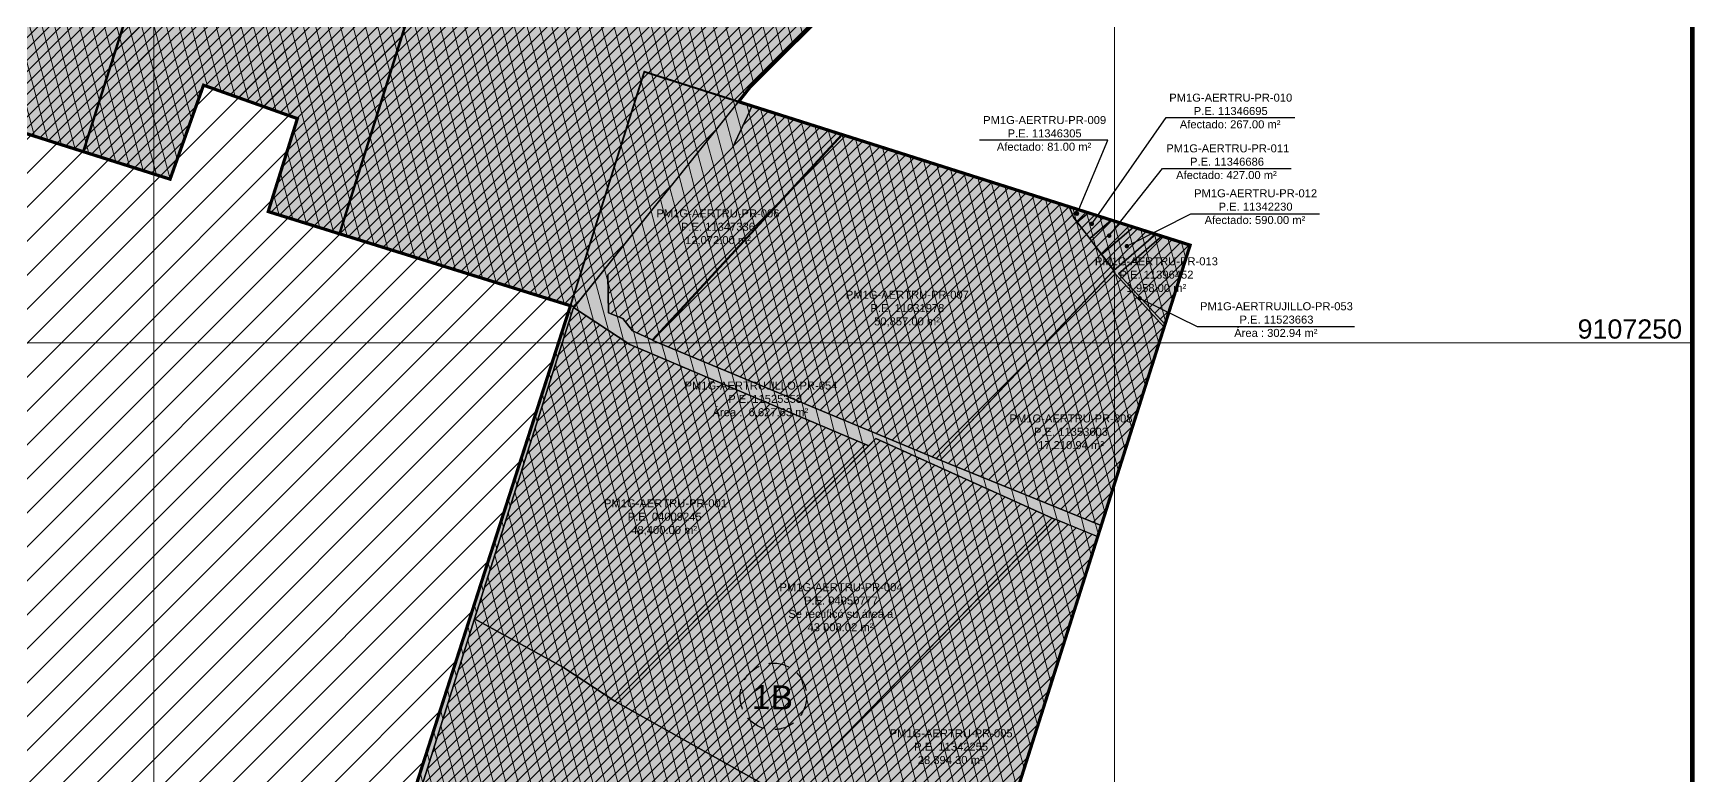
# Model space of a CAD drawing. Header units: inches. Extents: x 706884 to 709953, y 9104378 to 9108758.
# Drawn here: x 708656 to 709953, y 9106912 to 9107492 of the extents above; entities that cross this region are included whole.
import ezdxf
from ezdxf import colors
from ezdxf.entities.mleader import LeaderData, LeaderLine
from ezdxf.math import Vec2, Vec3

# ---------------------------------------------------------------- set-up
doc = ezdxf.new("R2010")
doc.units = ezdxf.units.IN
doc.header["$MEASUREMENT"] = 0
for name, pattern in [('CONTINUA', [0]), ('HIDDEN2', [4.7625, 3.175, -1.5875]), ('PHANTOM2', [1.25, 0.625, -0.125, 0.125, -0.125, 0.125, -0.125])]:
    doc.linetypes.add(name, pattern=pattern)
doc.layers.get('0').update_dxf_attribs({"lineweight": 0})
for name, color, linetype in [('ADQUIRIDO', 92, 'Continuous'), ('AFECTACION', 3, 'Continuous'), ('CONCESION WGS84', 4, 'Continuous'), ('ENTREGADO OPAT', 5, 'Continuous'), ('Poligonos Ampliacion', 140, 'Continuous')]:
    doc.layers.add(name, color=color, linetype=linetype)
for name, color, linetype, lineweight in [('COORD', 7, 'Continuous', 0), ('GRILLA', 253, 'Continuous', 13), ('PMD 2019', 6, 'Continuous', 0), ('PROPIEDAD MTC', 6, 'Continuous', 0), ('PROPIETARIOS', 7, 'Continuous', 0)]:
    doc.layers.add(name, color=color, linetype=linetype, lineweight=lineweight)
doc.styles.add('ARIAL', font='arial.ttf')
doc.styles.get("Standard").update_dxf_attribs({"font": 'arial.ttf'})

# ---------------------------------------------------------------- blocks, each defined once
blk = doc.blocks.new('_Dot')
at = {"color": 0, "linetype": 'ByBlock', "lineweight": -2}
blk.add_line((-0.5, 0), (-1, 0), dxfattribs=at)
at = {"color": 0, "linetype": 'ByBlock', "const_width": 0.5}
blk.add_lwpolyline([(-0.25, 0, 1), (0.25, 0, 1)], format="xyb", close=True, dxfattribs=at)

msp = doc.modelspace()

# ---------------------------------------------------------------- hatches: boundary and pattern name
at = {"layer": 'ADQUIRIDO', "ltscale": 500, "transparency": 33554687}
h = msp.add_hatch(color=92, dxfattribs=at)
h.dxf.hatch_style = 1
h.paths.add_polyline_path([(708710.9, 9106100.2), (708806.5, 9106056.3), (708719.7, 9105918.6), (708664.6, 9105936.1)])
h.paths.add_polyline_path([(708798.6, 9106410.8), (708829.2, 9106371.1), (708857, 9106326.4), (708908.3, 9106217.8), (708806.5, 9106056.3), (708710.9, 9106100.2)])
h.paths.add_polyline_path([(708823.9, 9106077.2), (708923.1, 9106042.1), (708881.9, 9105970.3), (708835.8, 9105890.1), (708791.3, 9105905.8), (708822.7, 9105957.6), (708768.7, 9105990.8)])
h.paths.add_polyline_path([(708768.7, 9105990.8), (708822.7, 9105957.6), (708791.3, 9105905.8), (708728.3, 9105928)])
h.paths.add_polyline_path([(708881.9, 9105970.3), (708987.6, 9105931.1), (708943.3, 9105852.1), (708835.8, 9105890.1)])
h.paths.add_polyline_path([(709020.6, 9105990), (709055.7, 9105918.6), (708995, 9105833.9), (708943.3, 9105852.1)])
h.paths.add_polyline_path([(708962.9, 9106111.5), (709021.5, 9105991.7), (708987.6, 9105931.1), (708881.9, 9105970.3), (708923.1, 9106042.1)])
h.paths.add_polyline_path([(708912, 9106215.3), (708962.9, 9106111.5), (708923.1, 9106042.1), (708823.9, 9106077.2)])
h.paths.add_polyline_path([(708986, 9106247.5), (709026.3, 9106222.1), (708960.5, 9106120.8), (708936.6, 9106172.5)], flags=17)
h.paths.add_polyline_path([(709038.1, 9106406.9), (709145.9, 9106341.2), (708984.9, 9106068.1), (708960.5, 9106120.8), (709026.3, 9106222.1), (708986, 9106247.5), (708936.6, 9106172.5), (708914.8, 9106219.5), (709033.9, 9106406.5)])
h.paths.add_polyline_path([(709145.9, 9106341.2), (709245, 9106281.9), (709052.5, 9105945), (708984.9, 9106068.1)])
h.paths.add_polyline_path([(708918.4, 9106774.7), (708967, 9106747.9), (708989.9, 9106741.6), (709005.9, 9106743), (709028.3, 9106750.2), (709030.8, 9106742.2), (709139.9, 9106586.6), (709131.6, 9106579.7), (708916.6, 9106237.6), (708872.3, 9106334), (708844.4, 9106380.3), (708808, 9106428.6)])
h.paths.add_polyline_path([(709028.3, 9106750.2), (709097.2, 9106772.3), (709162, 9106787.6), (709186.8, 9106793.1), (709211.7, 9106798.4), (709219.2, 9106800.6), (709232.7, 9106805.8), (709325.1, 9106844.5), (709418.5, 9106882.9), (709416.8, 9106877.4), (709393.9, 9106866.9), (709220.5, 9106794.5), (709179.5, 9106785.1), (709098.7, 9106766.2), (709030.8, 9106742.2)])
h.paths.add_polyline_path([(708959.1, 9106903.9), (709162, 9106787.6), (709097.2, 9106772.3), (709005.9, 9106743), (708989.9, 9106741.6), (708967, 9106747.9), (708918.4, 9106774.7)])
h.paths.add_polyline_path([(709416.8, 9106877.3), (709395.7, 9106810.8), (709336.7, 9106750.2), (709198.4, 9106612.6), (709139.9, 9106586.6), (709030.8, 9106742.2), (709098.7, 9106766.2), (709179.5, 9106785.1), (709220.5, 9106794.5), (709393.9, 9106866.9)])
h.paths.add_polyline_path([(709182.6, 9106605.6), (709198.4, 9106612.6), (709336.7, 9106750.2), (709395.7, 9106810.8), (709391.7, 9106798.2), (709339.4, 9106745.1), (709335.5, 9106741.3), (709334.8, 9106741.7), (709199.1, 9106596.7)], flags=17)
h.paths.add_polyline_path([(709334.8, 9106741.7), (709366.8, 9106725), (709272.1, 9106553.1), (709196.3, 9106593.7)])
h.paths.add_polyline_path([(709339.4, 9106745.1), (709369.6, 9106728.4), (709309.5, 9106538.9), (709290.7, 9106549.6), (709274.7, 9106557.9), (709366.8, 9106725), (709335.5, 9106741.3)])
h.paths.add_polyline_path([(709274.7, 9106557.9), (709290.7, 9106549.6), (709309.5, 9106538.9), (709307.9, 9106534), (709272.1, 9106553.1)])
h.paths.add_polyline_path([(709391.7, 9106798.2), (709369.6, 9106728.4), (709339.4, 9106745.1)], flags=16)
h.paths.add_polyline_path([(709000.3, 9107034.4), (709069.8, 9106996.5), (709109.8, 9106970.2), (709242.9, 9106895.7), (709325.1, 9106844.5), (709232.7, 9106805.8), (709219.2, 9106800.6), (709211.7, 9106798.4), (709186.8, 9106793.1), (709162, 9106787.6), (708959.1, 9106903.9)])
h.paths.add_polyline_path([(709313.6, 9107175.2), (709453.6, 9107112.1), (709242.9, 9106895.7), (709109.8, 9106970.2)])
h.paths.add_polyline_path([(709453.7, 9107112.3), (709487, 9107098.7), (709418.5, 9106882.8), (709325.1, 9106844.5), (709242.9, 9106895.7)])
h.paths.add_polyline_path([(709077.5, 9107277.6), (709121.7, 9107248.8), (709308.2, 9107169.7), (709109.8, 9106970.2), (709069.8, 9106996.5), (709000.3, 9107034.4)])
h.paths.add_polyline_path([(709217, 9107435), (709286.8, 9107412.8), (709139.1, 9107252.4), (709123.6, 9107259.5), (709116.2, 9107269), (709104.8, 9107273.4), (709104.5, 9107303.2), (709202, 9107402.8)])
h.paths.add_polyline_path([(709287.6, 9107412.5), (709464.5, 9107356.4), (709468, 9107348.2), (709499.4, 9107306.6), (709360.7, 9107159.7), (709139.6, 9107251.7)])
h.paths.add_polyline_path([(709497.5, 9107345.9), (709514.9, 9107340.3), (709490, 9107319), (709480.7, 9107331.4)], flags=17)
h.paths.add_polyline_path([(709479.6, 9107351.6), (709497.5, 9107345.9), (709480.7, 9107331.4), (709471, 9107344.2)], flags=17)
h.paths.add_polyline_path([(709464.5, 9107356.4), (709479.6, 9107351.6), (709471, 9107344.2), (709468, 9107348.2)], flags=16)
h.paths.add_polyline_path([(709537.1, 9107333.3), (709559.1, 9107326.3), (709539.5, 9107264.4), (709503.1, 9107304)])
h.paths.add_polyline_path([(709514.9, 9107340.3), (709532.3, 9107334.8), (709499.4, 9107306.6), (709490, 9107319)], flags=17)
h.paths.add_polyline_path([(709498.7, 9107305.9), (709538.8, 9107262.2), (709489.7, 9107107.4), (709360.7, 9107159.7)])
h.paths.add_polyline_path([(708882.2, 9108582.3), (709446.1, 9108403.7), (709415.8, 9108308.1), (709236, 9108364.4), (708851.6, 9108484.6)])
h.paths.add_polyline_path([(708762.6, 9107377.8), (708528.6, 9107452), (708584.2, 9107629.6), (708642.1, 9107814.8), (708690.5, 9107969.5), (708772.2, 9108229.3), (708851.6, 9108484.6), (709236, 9108364.4), (709588.4, 9108254.2), (709537.7, 9108088.2), (709486, 9107925.7), (709394.9, 9107633.2), (709307, 9107541), (709215.1, 9107449.1), (709078.4, 9107278.1), (708839.2, 9107352.5), (708862, 9107425.1), (708788.7, 9107451.2)])
h = msp.add_hatch(color=92, dxfattribs=at)
h.dxf.hatch_style = 1
h.paths.add_polyline_path([(709206.5, 9107438.3), (709217, 9107435), (709202, 9107402.8), (709104.5, 9107303.2), (709104.8, 9107273.4), (709116.2, 9107269), (709123.6, 9107259.5), (709139.1, 9107252.4), (709286.9, 9107412.8), (709287.6, 9107412.5), (709139.6, 9107251.7), (709360.7, 9107159.7), (709489.7, 9107107.4), (709487, 9107098.6), (709453.7, 9107112.3), (709453.6, 9107112.1), (709313.6, 9107175.2), (709308.2, 9107169.7), (709121.7, 9107248.8), (709077.5, 9107277.6), (709078.4, 9107278.1)])
h.paths.add_polyline_path([(709532.3, 9107334.8), (709537.1, 9107333.3), (709503.1, 9107304), (709539.5, 9107264.4), (709538.8, 9107262.2), (709498.7, 9107305.9), (709499.4, 9107306.6)])
h = msp.add_hatch(color=92, dxfattribs=at)
h.dxf.hatch_style = 1
h.paths.add_polyline_path([(709075.5, 9107279), (709078.4, 9107278.1), (709077.5, 9107277.6), (709000.3, 9107034.4), (708959.1, 9106903.9), (708918.4, 9106774.7), (708808, 9106428.6), (708844.4, 9106380.3), (708872.3, 9106334), (708916.6, 9106237.6), (709131.6, 9106579.7), (709139.9, 9106586.6), (708912.1, 9106215.1), (708912, 9106215.3), (708823.9, 9106077.2), (708768.7, 9105990.8), (708728.3, 9105928), (708726.1, 9105928.8), (708908.3, 9106217.8), (708857, 9106326.4), (708829.2, 9106371.1), (708798.6, 9106410.8), (708664.6, 9105936.1), (708664.1, 9105936.3), (708773.6, 9106329.6), (708795.7, 9106408.2)])
at = {"layer": 'CONCESION WGS84', "linetype": 'Continuous', "lineweight": 0, "ltscale": 3}
h = msp.add_hatch(dxfattribs=at)
h.set_pattern_fill('ANSI31', color=4, scale=150)
h.paths.add_polyline_path([(708846.2, 9106567.6), (708802.8, 9106432.7), (708797.8, 9106415.7), (708664.8, 9105942.5), (708609.7, 9105737.1), (708580.4, 9105679.2), (708474.9, 9105529.2), (708178.8, 9104618), (708123.9, 9104469.1), (708090.2, 9104476.5), (708049.7, 9104485.4), (708028.6, 9104491), (707998.7, 9104501.3), (707960.6, 9104518.9), (707942.3, 9104529.4), (707904.5, 9104555), (707881.4, 9104576), (707794.3, 9104675.3), (707819.1, 9104713.3), (707748.5, 9104777.2), (707726.7, 9104806.5), (707929.8, 9105471.7), (707872, 9105544.7), (707909.2, 9105656.4), (707930.6, 9105650.8), (707942.6, 9105689.3), (707998.4, 9105703.1), (708177.7, 9106304.6), (708247.3, 9106474.6), (708294.1, 9106589.3), (708316.2, 9106648.2), (708320.2, 9106655.6), (708363.7, 9106762.8), (708293.2, 9106739.3), (708520.5, 9107454.6), (708694.8, 9107399.3), (708760.2, 9107604.7), (708822.5, 9107599.5), (708852.9, 9107690), (708993.3, 9107647), (708894.9, 9107335.2), (709075.2, 9107279)])
at = {"layer": 'ENTREGADO OPAT', "lineweight": 5}
h = msp.add_hatch(dxfattribs=at)
h.set_pattern_fill('ANSI31', color=256, scale=50, angle=180)
h.paths.add_polyline_path([(708882.2, 9108582.3), (709446.1, 9108403.7), (709415.8, 9108308.1), (709236, 9108364.4), (708851.6, 9108484.6)])
h.paths.add_polyline_path([(708762.6, 9107377.8), (708528.6, 9107452), (708584.2, 9107629.6), (708642.1, 9107814.8), (708690.5, 9107969.5), (708772.2, 9108229.3), (708851.6, 9108484.6), (709236, 9108364.4), (709588.4, 9108254.2), (709537.7, 9108088.2), (709486, 9107925.7), (709394.9, 9107633.2), (709307, 9107541), (709215.1, 9107449.1), (709078.4, 9107278.1), (708839.2, 9107352.5), (708862, 9107425.1), (708788.7, 9107451.2)])
h = msp.add_hatch(dxfattribs=at)
h.set_pattern_fill('ANSI31', color=256, scale=50, angle=180)
h.paths.add_polyline_path([(709537.1, 9107333.3), (709559.1, 9107326.3), (709539.5, 9107264.4), (709503.1, 9107304)])
h.paths.add_polyline_path([(709514.9, 9107340.3), (709532.3, 9107334.8), (709499.4, 9107306.6), (709490, 9107319)])
h.paths.add_polyline_path([(709497.5, 9107345.9), (709514.9, 9107340.3), (709490, 9107319), (709480.7, 9107331.4)])
h.paths.add_polyline_path([(709464.5, 9107356.4), (709479.6, 9107351.6), (709471, 9107344.2), (709468, 9107348.2)], flags=16)
h.paths.add_polyline_path([(709479.6, 9107351.6), (709497.5, 9107345.9), (709480.7, 9107331.4), (709471, 9107344.2)], flags=17)
h.paths.add_polyline_path([(709287.6, 9107412.5), (709464.5, 9107356.4), (709468, 9107348.2), (709499.4, 9107306.6), (709360.7, 9107159.7), (709139.6, 9107251.7)])
h.paths.add_polyline_path([(709498.7, 9107305.9), (709538.8, 9107262.2), (709489.7, 9107107.4), (709360.7, 9107159.7)])
h.paths.add_polyline_path([(709217, 9107435), (709286.8, 9107412.8), (709139.1, 9107252.4), (709123.6, 9107259.5), (709116.2, 9107269), (709104.8, 9107273.4), (709104.5, 9107303.2), (709202, 9107402.8)])
h = msp.add_hatch(dxfattribs=at)
h.set_pattern_fill('ANSI31', color=256, scale=50, angle=180)
h.paths.add_polyline_path([(709077.5, 9107277.6), (709121.7, 9107248.8), (709308.2, 9107169.7), (709109.8, 9106970.2), (709069.8, 9106996.5), (709000.3, 9107034.4)])
h.paths.add_polyline_path([(709313.6, 9107175.2), (709453.6, 9107112.1), (709242.9, 9106895.7), (709109.8, 9106970.2)])
h.paths.add_polyline_path([(709453.7, 9107112.3), (709487, 9107098.7), (709418.5, 9106882.8), (709325.1, 9106844.5), (709242.9, 9106895.7)])
h.paths.add_polyline_path([(709000.3, 9107034.4), (709069.8, 9106996.5), (709109.8, 9106970.2), (709242.9, 9106895.7), (709325.1, 9106844.5), (709232.7, 9106805.8), (709219.2, 9106800.6), (709211.7, 9106798.4), (709186.8, 9106793.1), (709162, 9106787.6), (708959.1, 9106903.9)])
h.paths.add_polyline_path([(708959.1, 9106903.9), (709162, 9106787.6), (709097.2, 9106772.3), (709005.9, 9106743), (708989.9, 9106741.6), (708967, 9106747.9), (708918.4, 9106774.7)])
at = {"layer": 'PROPIEDAD MTC', "lineweight": 5}
h = msp.add_hatch(dxfattribs=at)
h.set_pattern_fill('ANSI31', color=256, scale=75, angle=60)
h.paths.add_polyline_path([(709145.9, 9106341.2), (709245, 9106281.9), (709052.5, 9105945), (708984.9, 9106068.1)])
h.paths.add_polyline_path([(709196.3, 9106593.7), (709367.4, 9106502.1), (709318.3, 9106429.1), (709237.9, 9106286.1), (709145.9, 9106341.2), (709035.9, 9106408.2), (709137.2, 9106562.7)])
h.paths.add_polyline_path([(708959.1, 9106903.9), (709162, 9106787.6), (709097.2, 9106772.3), (709005.9, 9106743), (708989.9, 9106741.6), (708967, 9106747.9), (708918.4, 9106774.7)])
h.paths.add_polyline_path([(708918.4, 9106774.7), (708967, 9106747.9), (708989.9, 9106741.6), (709005.9, 9106743), (709028.3, 9106750.2), (709030.8, 9106742.2), (709139.9, 9106586.6), (709131.6, 9106579.7), (708916.6, 9106237.6), (708872.3, 9106334), (708844.4, 9106380.3), (708808, 9106428.6)])
h.paths.add_polyline_path([(709028.3, 9106750.2), (709097.2, 9106772.3), (709162, 9106787.6), (709186.8, 9106793.1), (709211.7, 9106798.4), (709219.2, 9106800.6), (709232.7, 9106805.8), (709325.1, 9106844.5), (709418.5, 9106882.9), (709416.8, 9106877.4), (709393.9, 9106866.9), (709220.5, 9106794.5), (709179.5, 9106785.1), (709098.7, 9106766.2), (709030.8, 9106742.2)])
h.paths.add_polyline_path([(709416.8, 9106877.3), (709395.7, 9106810.8), (709336.7, 9106750.2), (709198.4, 9106612.6), (709139.9, 9106586.6), (709030.8, 9106742.2), (709098.7, 9106766.2), (709179.5, 9106785.1), (709220.5, 9106794.5), (709393.9, 9106866.9)])
h.paths.add_polyline_path([(709182.6, 9106605.6), (709198.4, 9106612.6), (709336.7, 9106750.2), (709395.7, 9106810.8), (709391.7, 9106798.2), (709339.4, 9106745.1), (709335.5, 9106741.3), (709334.8, 9106741.7), (709199.1, 9106596.7)], flags=17)
h.paths.add_polyline_path([(709334.8, 9106741.7), (709366.8, 9106725), (709272.1, 9106553.1), (709196.3, 9106593.7)])
h.paths.add_polyline_path([(709391.7, 9106798.2), (709369.6, 9106728.4), (709339.4, 9106745.1)], flags=16)
h.paths.add_polyline_path([(709339.4, 9106745.1), (709369.6, 9106728.4), (709309.5, 9106538.9), (709290.7, 9106549.6), (709274.7, 9106557.9), (709366.8, 9106725), (709335.5, 9106741.3)])
h.paths.add_polyline_path([(709274.7, 9106557.9), (709290.7, 9106549.6), (709309.5, 9106538.9), (709308, 9106534.2), (709272.1, 9106553.1)], flags=16)
h.paths.add_polyline_path([(709000.3, 9107034.4), (709069.8, 9106996.5), (709109.8, 9106970.2), (709242.9, 9106895.7), (709325.1, 9106844.5), (709232.7, 9106805.8), (709219.2, 9106800.6), (709211.7, 9106798.4), (709186.8, 9106793.1), (709162, 9106787.6), (708959.1, 9106903.9)])
h.paths.add_polyline_path([(709077.5, 9107277.6), (709121.7, 9107248.8), (709308.2, 9107169.7), (709109.8, 9106970.2), (709069.8, 9106996.5), (709000.3, 9107034.4)])
h.paths.add_polyline_path([(709313.6, 9107175.2), (709453.6, 9107112.1), (709242.9, 9106895.7), (709109.8, 9106970.2)])
h.paths.add_polyline_path([(709453.7, 9107112.3), (709487, 9107098.7), (709418.5, 9106882.8), (709325.1, 9106844.5), (709242.9, 9106895.7)])
h.paths.add_polyline_path([(709498.7, 9107305.9), (709538.8, 9107262.2), (709489.7, 9107107.4), (709360.7, 9107159.7)])
h.paths.add_polyline_path([(709287.6, 9107412.5), (709464.5, 9107356.4), (709468, 9107348.2), (709499.4, 9107306.6), (709360.7, 9107159.7), (709139.6, 9107251.7)])
h.paths.add_polyline_path([(709537.1, 9107333.3), (709559.1, 9107326.3), (709539.5, 9107264.4), (709503.1, 9107304)])
h.paths.add_polyline_path([(709514.9, 9107340.3), (709532.3, 9107334.8), (709499.4, 9107306.6), (709490, 9107319)], flags=17)
h.paths.add_polyline_path([(709497.5, 9107345.9), (709514.9, 9107340.3), (709490, 9107319), (709480.7, 9107331.4)], flags=17)
h.paths.add_polyline_path([(709479.6, 9107351.6), (709497.5, 9107345.9), (709480.7, 9107331.4), (709471, 9107344.2)], flags=17)
h.paths.add_polyline_path([(709464.5, 9107356.4), (709479.6, 9107351.6), (709471, 9107344.2), (709468, 9107348.2)], flags=16)
h.paths.add_polyline_path([(709217, 9107435), (709286.8, 9107412.8), (709139.1, 9107252.4), (709123.6, 9107259.5), (709116.2, 9107269), (709104.8, 9107273.4), (709104.5, 9107303.2), (709202, 9107402.8)])
h.paths.add_polyline_path([(708762.6, 9107377.8), (708528.6, 9107452), (708584.2, 9107629.6), (708642.1, 9107814.8), (708690.5, 9107969.5), (708772.2, 9108229.3), (708851.6, 9108484.6), (709236, 9108364.4), (709588.4, 9108254.2), (709537.7, 9108088.2), (709486, 9107925.7), (709394.9, 9107633.2), (709307, 9107541), (709215.1, 9107449.1), (709078.4, 9107278.1), (708839.2, 9107352.5), (708862, 9107425.1), (708788.7, 9107451.2)])
h.paths.add_polyline_path([(708882.2, 9108582.3), (709446.1, 9108403.7), (709415.8, 9108308.1), (709236, 9108364.4), (708851.6, 9108484.6)])
h = msp.add_hatch(dxfattribs=at)
h.set_pattern_fill('ANSI31', color=256, scale=75, angle=60)
h.paths.add_polyline_path([(709532.3, 9107334.8), (709537.1, 9107333.3), (709503.1, 9107304), (709539.5, 9107264.4), (709538.8, 9107262.2), (709498.7, 9107305.9), (709499.4, 9107306.6)])
h.paths.add_polyline_path([(709206.5, 9107438.3), (709217, 9107435), (709202, 9107402.8), (709104.5, 9107303.2), (709104.8, 9107273.4), (709116.2, 9107269), (709123.6, 9107259.5), (709139.1, 9107252.4), (709286.9, 9107412.8), (709287.6, 9107412.5), (709139.6, 9107251.7), (709360.7, 9107159.7), (709489.7, 9107107.4), (709487, 9107098.6), (709453.7, 9107112.3), (709453.6, 9107112.1), (709313.6, 9107175.2), (709308.2, 9107169.7), (709121.7, 9107248.8), (709077.5, 9107277.6), (709078.4, 9107278.1)])
h = msp.add_hatch(dxfattribs=at)
h.set_pattern_fill('ANSI31', color=256, scale=75, angle=60)
h.set_pattern_definition([(105, (-627.939, 0), (-9.055554621, -2.426428548), [])])
h.paths.add_polyline_path([(709075.5, 9107279), (709078.4, 9107278.1), (709077.5, 9107277.6), (709000.3, 9107034.4), (708959.1, 9106903.9), (708918.4, 9106774.7), (708808, 9106428.6), (708844.4, 9106380.3), (708872.3, 9106334), (708916.6, 9106237.6), (709131.6, 9106579.7), (709139.9, 9106586.6), (708912.1, 9106215.1), (708912, 9106215.3), (708823.9, 9106077.2), (708768.7, 9105990.8), (708728.3, 9105928), (708726.1, 9105928.8), (708908.3, 9106217.8), (708857, 9106326.4), (708829.2, 9106371.1), (708798.6, 9106410.8), (708664.6, 9105936.1), (708664.1, 9105936.3), (708773.6, 9106329.6), (708795.7, 9106408.2)])

# ---------------------------------------------------------------- linework, layer by layer
at = {"const_width": 3.75}
msp.add_lwpolyline([(706885.6, 9108756), (709951.3, 9108756), (709951.3, 9104379.6), (706885.6, 9104379.6)], close=True, dxfattribs=at)
msp.add_lwpolyline([(706885.6, 9104379.6), (709951.3, 9104379.6), (709951.3, 9108756), (706885.6, 9108756)], close=True)
at = {"layer": 'ADQUIRIDO', "color": 96}
for points in [[(708762.6, 9107377.8), (708528.6, 9107452), (708584.2, 9107629.6), (708642.1, 9107814.8), (708690.5, 9107969.5), (708772.2, 9108229.3), (708851.6, 9108484.6), (709236, 9108364.4), (709588.4, 9108254.2), (709537.7, 9108088.2), (709486, 9107925.7), (709394.9, 9107633.2), (709307, 9107541), (709215.1, 9107449.1), (709078.4, 9107278.1), (708839.2, 9107352.5), (708862, 9107425.1), (708788.7, 9107451.2), (708762.6, 9107377.8)], [(709206.5, 9107438.3), (709217, 9107435), (709202, 9107402.8), (709104.5, 9107303.2), (709104.8, 9107273.4), (709116.2, 9107269), (709123.6, 9107259.5), (709139.1, 9107252.4), (709286.9, 9107412.8), (709287.6, 9107412.5), (709139.6, 9107251.7), (709360.7, 9107159.7), (709489.7, 9107107.4), (709487, 9107098.6), (709453.7, 9107112.3), (709453.6, 9107112.1), (709313.6, 9107175.2), (709308.2, 9107169.7), (709121.7, 9107248.8), (709077.5, 9107277.6), (709078.4, 9107278.1)], [(709217, 9107435), (709286.8, 9107412.8), (709139.1, 9107252.4), (709123.6, 9107259.5), (709116.2, 9107269), (709104.8, 9107273.4), (709104.5, 9107303.2), (709202, 9107402.8)], [(709287.6, 9107412.5), (709464.5, 9107356.4), (709468, 9107348.2), (709499.4, 9107306.6), (709360.7, 9107159.7), (709139.6, 9107251.7)], [(709464.5, 9107356.4), (709479.6, 9107351.6), (709471, 9107344.2), (709468, 9107348.2)], [(709479.6, 9107351.6), (709497.5, 9107345.9), (709480.7, 9107331.4), (709471, 9107344.2)], [(709497.5, 9107345.9), (709514.9, 9107340.3), (709490, 9107319), (709480.7, 9107331.4)], [(709514.9, 9107340.3), (709532.3, 9107334.8), (709499.4, 9107306.6), (709490, 9107319)], [(709532.3, 9107334.8), (709537.1, 9107333.3), (709503.1, 9107304), (709539.5, 9107264.4), (709538.8, 9107262.2), (709498.7, 9107305.9), (709499.4, 9107306.6)], [(709532.3, 9107334.8), (709537.1, 9107333.3), (709503.1, 9107304), (709539.5, 9107264.4), (709538.8, 9107262.2), (709498.7, 9107305.9), (709499.4, 9107306.6)], [(709537.1, 9107333.3), (709559.1, 9107326.3), (709539.5, 9107264.4), (709503.1, 9107304)], [(709498.7, 9107305.9), (709538.8, 9107262.2), (709489.7, 9107107.4), (709360.7, 9107159.7)], [(709077.5, 9107277.6), (709121.7, 9107248.8), (709308.2, 9107169.7), (709109.8, 9106970.2), (709069.8, 9106996.5), (709000.3, 9107034.4)], [(709313.6, 9107175.2), (709453.6, 9107112.1), (709242.9, 9106895.7), (709109.8, 9106970.2)], [(709453.7, 9107112.3), (709487, 9107098.7), (709418.5, 9106882.8), (709325.1, 9106844.5), (709242.9, 9106895.7)], [(709000.3, 9107034.4), (709069.8, 9106996.5), (709109.8, 9106970.2), (709242.9, 9106895.7), (709325.1, 9106844.5), (709232.7, 9106805.8), (709219.2, 9106800.6), (709211.7, 9106798.4), (709186.8, 9106793.1), (709162, 9106787.6), (708959.1, 9106903.9)]]:
    msp.add_lwpolyline(points, close=True, dxfattribs=at)
msp.add_lwpolyline([(708795.7, 9106408.2), (709075.5, 9107279), (709078.4, 9107278.1), (709077.5, 9107277.6), (709000.3, 9107034.4), (708959.1, 9106903.9)], dxfattribs=at)
at = {"layer": 'CONCESION WGS84', "linetype": 'PHANTOM2', "ltscale": 20, "const_width": 2}
msp.add_lwpolyline([(707998.4, 9105703.1), (708177.7, 9106304.6), (708247.3, 9106474.6), (708294.1, 9106589.3), (708316.2, 9106648.2), (708320.2, 9106655.6), (708363.7, 9106762.8), (708293.2, 9106739.3), (708520.5, 9107454.6), (708694.8, 9107399.3), (708760.2, 9107604.7), (708822.5, 9107599.5), (708852.9, 9107690), (708993.3, 9107647), (708894.9, 9107335.2), (709075.2, 9107279), (708846.2, 9106567.6), (708802.8, 9106432.7), (708797.8, 9106415.7), (708664.8, 9105942.5), (708609.7, 9105737.1)], dxfattribs=at)
at = {"layer": 'COORD'}
msp.add_line((709951.2, 9107250), (709862.5, 9107250), dxfattribs=at)
at = {"layer": 'GRILLA'}
for p, q in [((708750, 9104379.6), (708750, 9108756)), ((709500, 9104864.1), (709500, 9108756)), ((706885.6, 9107250), (709951.3, 9107250))]:
    msp.add_line(p, q, dxfattribs=at)
at = {"layer": 'PMD 2019', "color": 6, "linetype": 'CONTINUA', "const_width": 2.5, "flags": 128}
msp.add_lwpolyline([(709559.1, 9107326.3), (709206.5, 9107438.3), (709215.1, 9107449.2), (709307, 9107541), (709394.9, 9107633.3), (709486, 9107925.8), (709537.7, 9108088.2), (709588.4, 9108254.2), (709409.8, 9108310), (709443.2, 9108415.5), (709101.9, 9108523.6), (709046.2, 9108541.2), (708952, 9108243.8), (708880.4, 9108266.5), (708795.6, 9108004.7), (708702.8, 9108008.5), (708690.5, 9107969.5), (708642.1, 9107814.9), (708584.2, 9107629.6), (708528.6, 9107452), (708762.6, 9107377.8), (708788.7, 9107451.2), (708862, 9107425.1), (708839.2, 9107352.5), (709075.2, 9107279), (708885.1, 9106688.3), (708846.2, 9106567.6), (708802.8, 9106432.7), (708797.8, 9106415.7), (708664.8, 9105942.5), (708663.2, 9105936.6), (708945.9, 9105846.8), (708999.1, 9105831), (709065.5, 9105925.2), (709052.5, 9105945), (709245, 9106281.9), (709237.9, 9106286.1), (709318.3, 9106429.1), (709367.4, 9106502.1), (709307.9, 9106534), (709314, 9106553.3)], close=True, dxfattribs=at)
at = {"layer": 'Poligonos Ampliacion', "linetype": 'HIDDEN2', "const_width": 1.5}
for points in [[(709307, 9107541), (709215.1, 9107449.1), (709206.5, 9107438.3), (709132.9, 9107461.7), (709075.2, 9107279), (708839.2, 9107352.5), (708862, 9107425.1), (708788.7, 9107451.2), (708762.6, 9107377.8), (708528.6, 9107452), (708584.2, 9107629.6)], [(709307, 9107541), (709215.1, 9107449.2), (709206.5, 9107438.3), (709132.9, 9107461.7), (709075.2, 9107279), (708839.2, 9107352.5), (708862, 9107425.1), (708788.7, 9107451.2), (708762.6, 9107377.8), (708528.6, 9107452), (708584.2, 9107629.6)]]:
    msp.add_lwpolyline(points, dxfattribs=at)
msp.add_lwpolyline([(709559.1, 9107326.3), (709314, 9106553.3), (708885.1, 9106688.3), (709075.2, 9107279), (709132.9, 9107461.7), (709192.3, 9107442.8)], close=True, dxfattribs=at)
at = {"layer": 'Poligonos Ampliacion', "color": 7, "linetype": 'HIDDEN2', "ltscale": 5}
msp.add_circle((709233.6, 9106973.9), 26, dxfattribs=at)

# ---------------------------------------------------------------- texts
at = {"layer": 'ADQUIRIDO', "color": 7, "char_height": 6.25, "attachment_point": 1}
for s, insert in [('\\pi-8.58245;PM1G-AERTRUJILLO-PR-053\\P\\pi22.209;P.E. 11523663\\P\\pi18.11626;Área : 302.94 m²', (709575.4, 9107281.7)), ('\\pi-8.57014;PM1G-AERTRUJILLO-PR-054\\P\\pi0.55972,l25,t44.30972;P.E.^I11525353\\P\\pi13.26223,l0,tz;Área :  6,627.63 m²', (709172.9, 9107219.8))]:
    msp.add_mtext_dynamic_manual_height_columns(s, width=101.119, gutter_width=1, heights=[0], dxfattribs=dict(at, insert=insert))
at = {"layer": 'COORD', "insert": (709902.4, 9107260.7), "char_height": 15, "attachment_point": 5}
msp.add_mtext('\\A1;9107250', dxfattribs=at)
at = {"layer": 'Poligonos Ampliacion', "color": 7, "linetype": 'HIDDEN2', "ltscale": 5, "style": 'ARIAL'}
msp.add_text('1B', height=18.75, rotation=358.7045, dxfattribs=at).set_placement((709216.8, 9106964.2))
at = {"layer": 'PROPIETARIOS', "char_height": 6.25, "attachment_point": 1}
for s, insert in [('\\pi3.07507;{\\C7;PM1G-AERTRU-PR-010\\P\\pi22.18532;P.E. 11346695\\P\\pi11.31817;Afectado: 267.00 m²}', (709539.7, 9107444.6)), ('\\pi3.05802;{\\C7;PM1G-AERTRU-PR-009\\P\\pi22.18532;P.E. 11346305\\P\\pi13.74612;Afectado: 81.00 m²}', (709394.4, 9107427.1)), ('\\pi3.66767;{\\C7;PM1G-AERTRU-PR-011\\P\\pi22.2109;P.E. 11346686\\P\\pi11.31817;Afectado: 427.00 m²}', (709536.8, 9107405)), ('\\pi3.09639;{\\C7;PM1G-AERTRU-PR-012\\P\\pi22.21943;P.E. 11342230\\P\\pi11.31817;Afectado: 590.00 m²}', (709559.1, 9107369.9))]:
    msp.add_mtext_dynamic_manual_height_columns(s, width=101.119, gutter_width=1, heights=[0], dxfattribs=dict(at, insert=insert))
at = {"layer": 'PROPIETARIOS', "color": 7, "lineweight": 5, "char_height": 6.25, "attachment_point": 1, "style": 'ARIAL'}
for s, width, insert in [('\\pi-17.04698;PM1G-AERTRU-PR-006\\P\\pi2.09738;P.E. 11347336\\P\\pi5.26927;12,072.00 m²', 60.892, (709159.4, 9107354.2)), ('\\pi5.47131;PM1G-AERTRU-PR-007\\P\\pi24.60927;P.E. 11031978\\P\\pi27.49552;50,857.00 m²', 105.933, (709284.8, 9107290.7)), ('\\pi-16.72006;PM1G-AERTRU-PR-001\\P\\pi1.79759;P.E. 04009245\\P\\pi4.57513;48,400.00 m²', 60.344, (709118.1, 9107127.8)), ('\\pi-17.88102;PM1G-AERTRU-PR-005\\P\\pi1.26334;P.E. 11342255\\P\\pi4.11336;28,394.30 m²', 59.275, (709342.3, 9106948.2))]:
    msp.add_mtext_dynamic_manual_height_columns(s, width=width, gutter_width=1, heights=[0], dxfattribs=dict(at, insert=insert))
for s, insert, width in [('\\pi-16.57546;PM1G-AERTRU-PR-013 \\P\\pi2.60087;P.E. 11396452   \\P\\pi8.17088;1,958.00 m²', (709501.3, 9107316.8), 61.84), ('\\pi-17.86475;PM1G-AERTRU-PR-008\\P\\pi1.286;P.E. 11353603\\P\\pi4.46002;17,210.94 m²', (709435.9, 9107194.1), 59.274), ('\\pi3.25496;PM1G-AERTRU-PR-004\\P\\pi22.38653;P.E. 04050777\\P\\pi10.11035;Se rectificó su área a\\P\\pi25.14062;43 008.02 m²', (709235.2, 9107062.3), 101.475)]:
    msp.add_mtext(s, dxfattribs=dict(at, insert=insert, width=width))

# ---------------------------------------------------------------- leaders
at = {"layer": 'AFECTACION', "color": 7}
ml = msp.add_multileader_mtext('Standard', dxfattribs=at)
ml.set_content('', color=7)
ml.set_leader_properties()
ml.set_arrow_properties(name='DOT')
ml.build(insert=Vec2(0, 0))
ml.multileader.update_dxf_attribs({"arrow_head_size": 3.5})
ctx = ml.context
ctx.base_point, ctx.char_height, ctx.arrow_head_size, ctx.landing_gap_size, ctx.plane_origin = Vec3(709640.9, 9107425.9), 60, 3.5, 30, Vec3(709533.5, 9107495.2)
notes = []
notes.append((ctx, [(1, (1, 1, 0), (709540.5, 9107425.9), (1, 0), 100.4, [(0, [(709482.3, 9107343)], 0, [])])]))
ctx.mtext.insert, ctx.mtext.flow_direction = Vec3(709670.9, 9107455.9), 5
ml = msp.add_multileader_mtext('Standard', dxfattribs=at)
ml.set_content('', color=7)
ml.set_leader_properties()
ml.set_arrow_properties(name='DOT')
ml.build(insert=Vec2(0, 0))
ml.multileader.update_dxf_attribs({"arrow_head_size": 3.5})
ctx = ml.context
ctx.base_point, ctx.char_height, ctx.arrow_head_size, ctx.landing_gap_size, ctx.plane_origin = Vec3(709334.4, 9107408.3), 60, 3.5, 30, Vec3(709501.8, 9107477.6)
ctx.text_align_type = 2
notes.append((ctx, [(1, (1, 1, 0), (709494.9, 9107408.3), (-1, 0), 100.4, [(0, [(709470.7, 9107350.9)], 0, [])])]))
ctx.mtext.insert, ctx.mtext.alignment, ctx.mtext.flow_direction = Vec3(709364.4, 9107438.3), 3, 5
ml = msp.add_multileader_mtext('Standard', dxfattribs=at)
ml.set_content('', color=7)
ml.set_leader_properties()
ml.set_arrow_properties(name='DOT')
ml.build(insert=Vec2(0, 0))
ml.multileader.update_dxf_attribs({"arrow_head_size": 3.5})
ctx = ml.context
ctx.base_point, ctx.char_height, ctx.arrow_head_size, ctx.landing_gap_size, ctx.plane_origin = Vec3(709638, 9107386.2), 60, 3.5, 30, Vec3(709530.7, 9107455.5)
notes.append((ctx, [(1, (1, 1, 0), (709537.6, 9107386.2), (1, 0), 100.4, [(0, [(709495.9, 9107333.7)], 0, [])])]))
ctx.mtext.insert, ctx.mtext.flow_direction = Vec3(709668, 9107416.2), 5
ml = msp.add_multileader_mtext('Standard', dxfattribs=at)
ml.set_content('', color=7)
ml.set_leader_properties()
ml.set_arrow_properties(name='DOT')
ml.build(insert=Vec2(0, 0))
ml.multileader.update_dxf_attribs({"arrow_head_size": 3.5})
ctx = ml.context
ctx.base_point, ctx.char_height, ctx.arrow_head_size, ctx.landing_gap_size, ctx.plane_origin = Vec3(709660, 9107350.7), 60, 3.5, 30, Vec3(709552.6, 9107420)
notes.append((ctx, [(1, (1, 1, 0), (709559.6, 9107350.7), (1, 0), 100.4, [(0, [(709509.7, 9107325.5)], 0, [])])]))
ctx.mtext.insert, ctx.mtext.flow_direction = Vec3(709690, 9107380.7), 5
ml = msp.add_multileader_mtext('Standard', dxfattribs=at)
ml.set_content('', color=7)
ml.set_leader_properties()
ml.set_arrow_properties(name='DOT')
ml.build(insert=Vec2(0, 0))
ml.multileader.update_dxf_attribs({"arrow_head_size": 3.5})
ctx = ml.context
ctx.base_point, ctx.char_height, ctx.arrow_head_size, ctx.landing_gap_size, ctx.plane_origin = Vec3(709687.3, 9107262.7), 60, 3.5, 30, Vec3(709557.6, 9107332)
notes.append((ctx, [(1, (1, 1, 0), (709564.6, 9107262.7), (1, 0), 122.7, [(0, [(709519.6, 9107284.8)], 0, [])])]))
ctx.mtext.insert, ctx.mtext.flow_direction = Vec3(709717.3, 9107292.7), 5
for ctx, leaders in notes:
    for number, flags, end, landing, length, lines in leaders:
        leader = LeaderData()
        leader.index, (leader.has_last_leader_line, leader.has_dogleg_vector, leader.attachment_direction) = number, flags
        leader.last_leader_point, leader.dogleg_vector, leader.dogleg_length = Vec3(end), Vec3(landing), length
        for number, points, colour, breaks in lines:
            line = LeaderLine()
            line.index, line.vertices, line.color, line.breaks = number, Vec3.list(points), colors.encode_raw_color(colour), breaks
            leader.lines.append(line)
        ctx.leaders.append(leader)

doc.saveas('drawing.dxf')
